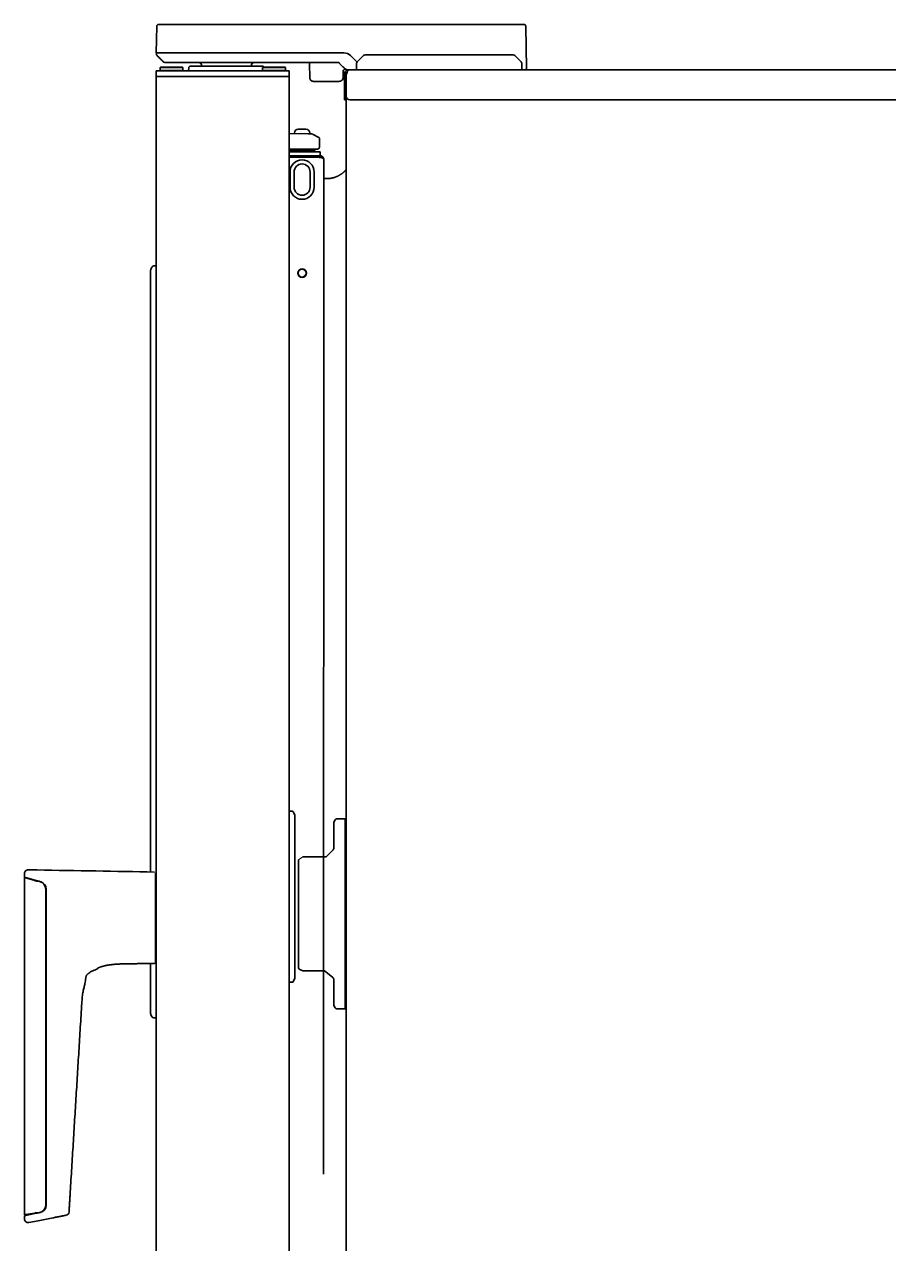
# Model space of a CAD drawing. Extents: x 53 to 4124, y 6244 to 10190.
# Drawn here: x 1054 to 1510, y 8405 to 9047 of the extents above; entities that cross this region are included whole.
import ezdxf

# ---------------------------------------------------------------- set-up
doc = ezdxf.new("R2010")
doc.units = 0
doc.header["$LTSCALE"] = 5
doc.layers.get('0').update_dxf_attribs({"linetype": 'CONTINUOUS', "lineweight": 0})
doc.layers.add('1', color=7, linetype='CONTINUOUS', true_color=0xffffff)

msp = doc.modelspace()

# ---------------------------------------------------------------- linework, layer by layer
msp.add_line((1200.97, 8608.45), (1198.73, 8606.83))
at = {"layer": '1', "color": 7, "linetype": 'Continuous', "lineweight": 35}
for p, q in [((1123.76, 9031.9), (1124, 9045.92)), ((1125, 9046.9), (1130.76, 9046.9)), ((1130.76, 9046.9), (1222.58, 9046.9)), ((1226.1, 9046.9), (1231.17, 9046.9)), ((1234.73, 9046.9), (1311.76, 9046.9)), ((1311.76, 9046.9), (1317.37, 9046.9)), ((1317.4, 9046.9), (1317.47, 9046.9)), ((1318.37, 9045.92), (1318.76, 9023.9)), ((1123.77, 9031.19), (1123.76, 9031.9)), ((1130.76, 9031.9), (1123.76, 9031.9)), ((1222.58, 9031.9), (1130.76, 9031.9)), ((1229.46, 9027.1), (1226.12, 9030.44)), ((1232.67, 9030.32), (1229.55, 9027.19)), ((1234.08, 9030.9), (1236.26, 9030.9)), ((1236.26, 9030.9), (1309.26, 9030.9)), ((1309.26, 9030.9), (1311.43, 9030.9)), ((1315.96, 9027.19), (1312.84, 9030.32)), ((1126.01, 9024.4), (1125.76, 9024.15)), ((1137.76, 9024.15), (1125.76, 9024.15)), ((1125.76, 9024.15), (1125.76, 9022.65)), ((1125.76, 9022.65), (1126.01, 9022.4)), ((1131.76, 9022.65), (1125.76, 9022.65)), ((1126.01, 9024.4), (1137.51, 9024.4)), ((1218.05, 9026.9), (1130.76, 9026.9)), ((1137.76, 9022.65), (1131.76, 9022.65)), ((1137.76, 9024.15), (1137.51, 9024.4)), ((1137.51, 9022.4), (1137.76, 9022.65)), ((1137.76, 9022.65), (1137.76, 9024.15)), ((1140.81, 9023.94), (1140.76, 9022.4)), ((1160.76, 9024.9), (1141.81, 9024.9)), ((1147.79, 9024.94), (1147.79, 9024.9)), ((1147.79, 9024.94), (1160.76, 9024.94)), ((1160.76, 9024.94), (1173.72, 9024.94)), ((1179.7, 9024.9), (1160.76, 9024.9)), ((1173.72, 9024.9), (1173.72, 9024.94)), ((1180.01, 9024.4), (1179.76, 9024.15)), ((1191.76, 9024.15), (1179.76, 9024.15)), ((1179.76, 9024.15), (1179.76, 9022.65)), ((1179.76, 9022.65), (1180.01, 9022.4)), ((1185.76, 9022.65), (1179.76, 9022.65)), ((1180.01, 9024.4), (1191.51, 9024.4)), ((1191.76, 9022.65), (1185.76, 9022.65)), ((1191.76, 9024.15), (1191.51, 9024.4)), ((1191.51, 9022.4), (1191.76, 9022.65)), ((1191.76, 9022.65), (1191.76, 9024.15)), ((1204.45, 9025.92), (1204.57, 9018.87)), ((1218.93, 9026.9), (1218.05, 9026.9)), ((1222.05, 9024.6), (1220.34, 9026.32)), ((1224.76, 9022.9), (1225.01, 9022.9)), ((1225.01, 9022.9), (1883.71, 9022.9)), ((1229.26, 9022.9), (1229.26, 9026.49)), ((1316.26, 9026.49), (1316.26, 9022.9)), ((1318.76, 9023.9), (1318.75, 9023.64)), ((1123.76, 9022.4), (1125.76, 9022.4)), ((1123.76, 9019.4), (1123.76, 9022.4)), ((1125.76, 9019.4), (1123.76, 9019.4)), ((1123.76, 8055.9), (1123.76, 9019.4)), ((1191.76, 9022.4), (1125.76, 9022.4)), ((1191.76, 9019.4), (1125.76, 9019.4)), ((1191.76, 9022.4), (1193.76, 9022.4)), ((1193.76, 9019.4), (1191.76, 9019.4)), ((1193.76, 9022.4), (1193.76, 9019.4)), ((1193.76, 8055.9), (1193.76, 9019.4)), ((1207.61, 9016.9), (1206.52, 9016.9)), ((1220.12, 9016.9), (1207.61, 9016.9)), ((1222.18, 9022.36), (1222.12, 9018.87)), ((1222.96, 9020.37), (1222.96, 9021.1)), ((1222.96, 9020.37), (1222.96, 9009.1)), ((1223.76, 9020.37), (1223.76, 9021.1)), ((1224.1, 9021.1), (1223.76, 9020.37)), ((1223.76, 9020.37), (1223.76, 9009.1)), ((1223.76, 9020.37), (1223.76, 9009.1)), ((1223.76, 9020.3), (1223.76, 9020.3)), ((1222.96, 9007.1), (1222.96, 9009.1)), ((1222.96, 9009.1), (1223.76, 9009.1)), ((1223.76, 9007.1), (1222.96, 9007.1)), ((1223.76, 9009.1), (1223.76, 9007.1)), ((1223.76, 8011.34), (1223.76, 9007.1)), ((1566.66, 9007.1), (1225.76, 9007.1)), ((1200.55, 8991.7), (1198.55, 8991.7)), ((1202.55, 8991.7), (1200.55, 8991.7)), ((1193.76, 8989.48), (1203.73, 8989.31)), ((1196.55, 8989.7), (1196.55, 8989.43)), ((1204.55, 8989.29), (1204.55, 8989.7)), ((1209.67, 8986.9), (1209.67, 8982.2)), ((1203.76, 8981.2), (1193.76, 8981.2)), ((1193.76, 8979.7), (1208.05, 8979.7)), ((1193.76, 8977.7), (1209.52, 8977.7)), ((1193.92, 8980.7), (1200.55, 8980.7)), ((1196.55, 8980.7), (1196.55, 8979.7)), ((1200.55, 8980.7), (1207.17, 8980.7)), ((1208.67, 8981.2), (1203.76, 8981.2)), ((1204.55, 8979.7), (1204.55, 8980.7)), ((1208.05, 8979.7), (1210.05, 8979.7)), ((1210.05, 8979.7), (1210.05, 8977.7)), ((1193.76, 8976.9), (1209.25, 8976.9)), ((1211.79, 8441.4), (1211.95, 8975.72)), ((1194.18, 8969.15), (1194.18, 8961.15)), ((1196.32, 8969.15), (1196.32, 8961.15)), ((1204.78, 8961.15), (1204.78, 8969.15)), ((1206.91, 8961.15), (1206.91, 8969.15)), ((1120.76, 8915.65), (1120.76, 8917.42)), ((1120.76, 8737.15), (1120.76, 8915.65)), ((1120.86, 8917.86), (1121.48, 8919.1)), ((1122.37, 8919.65), (1123.76, 8919.65)), ((1120.76, 8600.5), (1120.76, 8737.15)), ((1193.76, 8632.45), (1195.42, 8632.45)), ((1195.87, 8632.17), (1196.68, 8630.55)), ((1196.68, 8630.55), (1196.73, 8548.45)), ((1217.23, 8626.21), (1217.23, 8624.45)), ((1217.23, 8613.27), (1217.23, 8624.45)), ((1217.34, 8626.66), (1217.95, 8627.89)), ((1218.85, 8628.45), (1223.23, 8628.45)), ((1223.23, 8628.45), (1223.23, 8624.45)), ((1223.23, 8624.45), (1223.23, 8532.45)), ((1213.23, 8608.44), (1216.64, 8611.86)), ((1198.73, 8550.06), (1198.73, 8606.83)), ((1200.97, 8608.45), (1202.73, 8608.45)), ((1202.73, 8608.45), (1213.23, 8608.44)), ((1054.26, 8597.89), (1054.26, 8599.62)), ((1056.29, 8601.62), (1060.95, 8601.54)), ((1054.26, 8597.5), (1054.84, 8597.5)), ((1054.26, 8597.4), (1054.26, 8597.5)), ((1054.26, 8419.9), (1054.26, 8597.4)), ((1054.96, 8597.47), (1054.48, 8597.6)), ((1055.55, 8597.31), (1054.84, 8597.31)), ((1059.74, 8595.96), (1054.84, 8597.31)), ((1059.82, 8596.17), (1054.96, 8597.47)), ((1055.55, 8597.31), (1060.44, 8595.96)), ((1056.01, 8597.18), (1056.01, 8597.19)), ((1056.08, 8597.17), (1056.08, 8597.16)), ((1060.44, 8595.96), (1059.74, 8595.96)), ((1059.74, 8595.86), (1059.74, 8595.96)), ((1061, 8595.85), (1059.82, 8596.17)), ((1061.13, 8595.77), (1061.11, 8595.77)), ((1062.27, 8595.55), (1061.11, 8595.77)), ((1061.11, 8595.67), (1061.11, 8595.77)), ((1062.27, 8595.45), (1061.11, 8595.67)), ((1061.13, 8595.77), (1061.72, 8595.66)), ((1123.76, 8597.4), (1123.26, 8597.4)), ((1065.5, 8591.52), (1065.5, 8424.95)), ((1065.76, 8425.01), (1065.76, 8591.51)), ((1123.25, 8580.65), (1123.76, 8580.65)), ((1123.26, 8578.45), (1123.26, 8575.19)), ((1123.25, 8572.15), (1123.76, 8572.15)), ((1223.49, 8567.88), (1223.47, 8567.89)), ((1223.76, 8568.4), (1223.73, 8568.4)), ((1223.73, 8568.4), (1223.76, 8568.34)), ((1123.26, 8555.4), (1123.76, 8555.4)), ((1223.23, 8558.5), (1223.73, 8558.5)), ((1223.74, 8558.5), (1223.76, 8558.54)), ((1120.76, 8542.65), (1120.76, 8552.31)), ((1196.73, 8544.56), (1196.73, 8548.45)), ((1199.28, 8549.17), (1200.52, 8548.55)), ((1202.73, 8548.45), (1200.97, 8548.45)), ((1212.4, 8548.45), (1202.73, 8548.45)), ((1216.64, 8545.03), (1212.4, 8548.45)), ((1120.76, 8540.89), (1120.76, 8542.65)), ((1120.76, 8537.89), (1120.76, 8540.89)), ((1195.42, 8542.45), (1193.76, 8542.45)), ((1195.87, 8542.72), (1196.68, 8544.34)), ((1217.23, 8532.45), (1217.23, 8543.62)), ((1120.76, 8527.58), (1120.76, 8537.89)), ((1217.23, 8530.68), (1217.23, 8532.45)), ((1217.95, 8529), (1217.34, 8530.23)), ((1223.23, 8528.45), (1218.85, 8528.45)), ((1223.23, 8532.45), (1223.23, 8528.45)), ((1120.76, 8525.89), (1120.76, 8527.58)), ((1121.48, 8524.2), (1120.86, 8525.44)), ((1123.76, 8523.65), (1122.37, 8523.65)), ((1054.26, 8420), (1054.84, 8420)), ((1054.26, 8419.9), (1054.84, 8419.9)), ((1054.26, 8417.83), (1054.26, 8419.23)), ((1054.5, 8419.52), (1054.98, 8419.62)), ((1059.74, 8420.85), (1054.84, 8420)), ((1059.74, 8420.75), (1054.84, 8419.9)), ((1055.55, 8419.9), (1054.84, 8419.9)), ((1054.98, 8419.62), (1059.84, 8420.56)), ((1055.55, 8419.9), (1060.44, 8420.75)), ((1059.84, 8420.56), (1061.02, 8420.79)), ((1061.02, 8420.79), (1062.52, 8421.08)), ((1061.99, 8421.08), (1061.11, 8420.97)), ((1061.99, 8420.98), (1061.11, 8420.87)), ((1061.13, 8420.87), (1061.11, 8420.87)), ((1061.13, 8420.87), (1061.95, 8420.97)), ((1062.01, 8420.98), (1061.99, 8420.98)), ((1061.5, 8416.81), (1056.64, 8415.86)), ((1069.36, 8418.34), (1061.5, 8416.81))]:
    msp.add_line(p, q, dxfattribs=at)
for radius in [2.25, 2.1]:
    msp.add_circle((1200.55, 8915.9), radius, dxfattribs=at)
for centre, radius, start, end in [((1125, 9045.9), 1, 90, 179), ((1317.37, 9045.9), 1, 1, 90), ((1234.08, 9028.9), 2, 90, 135), ((1311.43, 9028.9), 2, 45, 90), ((1141.81, 9023.9), 1, 90, 178), ((1145.79, 9024.9), 2, 1, 90), ((1175.72, 9024.9), 2, 90, 179), ((1179.7, 9023.9), 1, 30.0005, 90), ((1218.93, 9024.9), 2, 45, 90), ((1223.18, 9022.34), 1, 62.9013, 179), ((1230.26, 9026.49), 1, 135, 180), ((1315.26, 9026.49), 1, 0, 45), ((1318, 9023.65), 0.75, 270, 359), ((1225.76, 9009.1), 2, 180, 270), ((1198.55, 8989.7), 2, 90, 180), ((1202.55, 8989.7), 2, 0, 90), ((1193.92, 8981.2), 0.5, 250.73062, 270), ((1207.17, 8981.2), 0.5, 270, 330), ((1208.04, 8980.7), 0.5, 90, 150), ((1208.67, 8982.2), 1, 270, 0), ((1200.55, 8969.15), 6.37, 0, 180), ((1200.55, 8969.15), 4.23, 0, 180), ((1209.25, 8972.9), 4, 76.89634, 90), ((1200.55, 8961.15), 6.37, 180, 0), ((1200.55, 8961.15), 4.23, 180, 0), ((1121.76, 8917.42), 1, 153.43495, 180), ((1122.37, 8918.65), 1, 90, 153.43495), ((1195.42, 8631.95), 0.5, 26.56505, 90), ((1218.23, 8626.21), 1, 153.43495, 180), ((1218.85, 8627.45), 1, 90, 153.43495), ((1215.23, 8613.27), 2, 315, 0), ((1056.26, 8599.62), 2, 89, 180), ((1054.56, 8597.89), 0.3, 180, 255), ((1061.76, 8591.51), 4, 0, 75), ((1199.73, 8550.06), 1, 180, 243.43495), ((1200.97, 8549.45), 1, 243.43495, 270), ((1195.42, 8542.95), 0.5, 270, 333.43495), ((1196.23, 8544.56), 0.5, 333.43495, 0), ((1215.23, 8543.62), 2, 0, 45), ((1218.23, 8530.68), 1, 180, 206.56505), ((1218.85, 8529.45), 1, 206.56505, 270), ((1121.76, 8525.89), 1, 180, 206.56505), ((1122.37, 8524.65), 1, 206.56505, 270), ((1054.56, 8419.23), 0.3, 101, 180), ((1061.76, 8425.01), 4, 281, 0), ((1056.26, 8417.83), 2, 180, 281)]:
    msp.add_arc(centre, radius, start, end, dxfattribs=at)
for centre, major_axis, ratio, start_param, end_param in [((1203.48, 9025.9), (0, 1), 0.970619, 4.729842, 6.283185), ((1061.5, 8591.52), (0, -4), 0.999762, 1.570796, 2.949606), ((1061.5, 8425.05), (0, -4), 0.999762, 0.122173, 1.570796), ((1075.79, 8421.62), (-0.38, 1.96), 1, 3.141608, 4.455737)]:
    msp.add_ellipse(centre, major_axis=major_axis, ratio=ratio, start_param=start_param, end_param=end_param, dxfattribs=at)
for points, degree, knots in [([(1222.58, 9046.9), (1223.17, 9046.9), (1223.76, 9046.9), (1224.63, 9046.9), (1224.93, 9046.9), (1225.51, 9046.9), (1225.8, 9046.9), (1226.1, 9046.9)], 3, [0, 0, 0, 0, 0.5, 0.5, 0.75, 0.75, 1, 1, 1, 1]), ([(1231.17, 9046.9), (1231.46, 9046.9), (1231.76, 9046.9), (1232.35, 9046.9), (1232.65, 9046.9), (1233.54, 9046.9), (1234.13, 9046.9), (1234.73, 9046.9)], 3, [0, 0, 0, 0, 0.25, 0.25, 0.5, 0.5, 1, 1, 1, 1]), ([(1123.77, 9031.19), (1123.77, 9031.14), (1123.77, 9031.09), (1123.79, 9031), (1123.81, 9030.95), (1123.85, 9030.86), (1123.87, 9030.82), (1123.92, 9030.74), (1123.95, 9030.7), (1123.99, 9030.67)], 3, [0, 0, 0, 0, 0.25, 0.25, 0.5, 0.5, 0.75, 0.75, 1, 1, 1, 1]), ([(1128.17, 9026.9), (1128.1, 9026.9), (1128.04, 9026.91), (1127.91, 9026.93), (1127.85, 9026.95), (1127.67, 9027.03), (1127.56, 9027.1), (1127.46, 9027.19)], 3, [0, 0, 0, 0, 0.25, 0.25, 0.5, 0.5, 1, 1, 1, 1]), ([(1128.17, 9026.9), (1128.1, 9026.9), (1128.04, 9026.91), (1127.91, 9026.93), (1127.85, 9026.95), (1127.73, 9027), (1127.67, 9027.03), (1127.56, 9027.11), (1127.51, 9027.15), (1127.46, 9027.19)], 3, [0, 0, 0, 0, 0.25, 0.25, 0.5, 0.5, 0.75, 0.75, 1, 1, 1, 1]), ([(1128.17, 9026.9), (1128.1, 9026.9), (1128.04, 9026.91), (1127.91, 9026.93), (1127.85, 9026.95), (1127.73, 9027), (1127.67, 9027.03), (1127.56, 9027.11), (1127.51, 9027.15), (1127.46, 9027.19)], 3, [0, 0, 0, 0, 0.25, 0.25, 0.5, 0.5, 0.75, 0.75, 1, 1, 1, 1]), ([(1128.17, 9026.9), (1128.1, 9026.9), (1128.04, 9026.91), (1127.91, 9026.93), (1127.85, 9026.95), (1127.73, 9027), (1127.67, 9027.03), (1127.56, 9027.11), (1127.51, 9027.15), (1127.46, 9027.19)], 3, [0, 0, 0, 0, 0.25, 0.25, 0.5, 0.5, 0.75, 0.75, 1, 1, 1, 1]), ([(1128.17, 9026.9), (1128.1, 9026.9), (1128.04, 9026.91), (1127.91, 9026.93), (1127.85, 9026.95), (1127.67, 9027.03), (1127.56, 9027.1), (1127.46, 9027.19)], 3, [0, 0, 0, 0, 0.25, 0.25, 0.5, 0.5, 1, 1, 1, 1]), ([(1130.76, 9026.9), (1130.71, 9026.9), (1130.67, 9026.9), (1130.59, 9026.9), (1130.55, 9026.9), (1130.42, 9026.9), (1130.34, 9026.9), (1130.22, 9026.9), (1130.18, 9026.9), (1130.1, 9026.9), (1130.05, 9026.9), (1129.93, 9026.9), (1129.86, 9026.9), (1129.7, 9026.9), (1129.63, 9026.9), (1129.52, 9026.9), (1129.48, 9026.9), (1129.41, 9026.9), (1129.37, 9026.9), (1129.27, 9026.9), (1129.2, 9026.9), (1129.07, 9026.9), (1129.01, 9026.9), (1128.89, 9026.9), (1128.83, 9026.9), (1128.75, 9026.9), (1128.72, 9026.9), (1128.67, 9026.9), (1128.65, 9026.9), (1128.58, 9026.9), (1128.53, 9026.9), (1128.47, 9026.9), (1128.45, 9026.9), (1128.42, 9026.9), (1128.4, 9026.9), (1128.37, 9026.9), (1128.35, 9026.9), (1128.32, 9026.9), (1128.31, 9026.9), (1128.28, 9026.9), (1128.27, 9026.9), (1128.25, 9026.9), (1128.24, 9026.9), (1128.22, 9026.9), (1128.21, 9026.9), (1128.2, 9026.9), (1128.19, 9026.9), (1128.18, 9026.9), (1128.18, 9026.9), (1128.17, 9026.9), (1128.17, 9026.9), (1128.17, 9026.9), (1128.17, 9026.9), (1128.17, 9026.9), (1128.17, 9026.9), (1128.17, 9026.9)], 3, [0, 0, 0, 0, 0.03125, 0.03125, 0.0625, 0.0625, 0.125, 0.125, 0.15625, 0.15625, 0.1875, 0.1875, 0.25, 0.25, 0.3125, 0.3125, 0.34375, 0.34375, 0.375, 0.375, 0.4375, 0.4375, 0.5, 0.5, 0.5625, 0.5625, 0.59375, 0.59375, 0.625, 0.625, 0.6875, 0.6875, 0.71875, 0.71875, 0.75, 0.75, 0.78125, 0.78125, 0.8125, 0.8125, 0.84375, 0.84375, 0.875, 0.875, 0.90625, 0.90625, 0.9375, 0.9375, 0.96875, 0.96875, 0.984375, 0.984375, 0.992187, 0.992187, 1, 1, 1, 1]), ([(1225, 9022.9), (1224.9, 9022.9), (1224.8, 9022.91), (1224.61, 9022.93), (1224.41, 9022.95), (1224.22, 9023), (1224.11, 9023.04), (1224.08, 9023.05), (1224.04, 9023.06), (1224.01, 9023.07), (1223.94, 9023.09), (1223.9, 9023.11), (1223.76, 9023.17), (1223.58, 9023.25), (1223.42, 9023.35), (1223.29, 9023.43), (1223.23, 9023.48), (1223.17, 9023.52), (1223.14, 9023.55), (1223.12, 9023.57), (1223.02, 9023.64), (1222.95, 9023.71), (1222.88, 9023.78)], 3, [0, 0, 0, 0, 0.125, 0.125, 0.25, 0.375, 0.375, 0.40625, 0.40625, 0.4375, 0.4375, 0.5, 0.5, 0.625, 0.75, 0.75, 0.8125, 0.84375, 0.84375, 0.875, 0.875, 1, 1, 1, 1]), ([(1222.96, 9021.1), (1222.96, 9021.21), (1222.97, 9021.33), (1223.01, 9021.54), (1223.04, 9021.65), (1223.12, 9021.86), (1223.17, 9021.96), (1223.29, 9022.15), (1223.36, 9022.24), (1223.51, 9022.4), (1223.59, 9022.48), (1223.77, 9022.61), (1223.86, 9022.67), (1224.07, 9022.77), (1224.17, 9022.81), (1224.39, 9022.87), (1224.5, 9022.89), (1224.61, 9022.9)], 3, [0, 0, 0, 0, 0.125, 0.125, 0.25, 0.25, 0.375, 0.375, 0.5, 0.5, 0.625, 0.625, 0.75, 0.75, 0.875, 0.875, 1, 1, 1, 1]), ([(1224.98, 9022.9), (1224.95, 9022.89), (1224.91, 9022.87), (1224.83, 9022.81), (1224.8, 9022.77), (1224.72, 9022.67), (1224.69, 9022.61), (1224.61, 9022.48), (1224.58, 9022.4), (1224.5, 9022.24), (1224.47, 9022.15), (1224.39, 9021.96), (1224.35, 9021.86), (1224.28, 9021.65), (1224.24, 9021.54), (1224.17, 9021.33), (1224.13, 9021.21), (1224.1, 9021.1)], 3, [0, 0, 0, 0, 0.125, 0.125, 0.25, 0.25, 0.375, 0.375, 0.5, 0.5, 0.625, 0.625, 0.75, 0.75, 0.875, 0.875, 1, 1, 1, 1]), ([(1224.61, 9022.9), (1224.61, 9022.9), (1224.62, 9022.9), (1224.63, 9022.9), (1224.64, 9022.9), (1224.65, 9022.9), (1224.66, 9022.9), (1224.67, 9022.9), (1224.68, 9022.9), (1224.69, 9022.9), (1224.7, 9022.9), (1224.71, 9022.9), (1224.72, 9022.9), (1224.73, 9022.9), (1224.74, 9022.9), (1224.75, 9022.9), (1224.76, 9022.9)], 3, [0, 0, 0, 0, 0.070356, 0.140723, 0.211142, 0.28165, 0.352287, 0.42309, 0.494098, 0.565348, 0.636878, 0.708725, 0.780925, 0.853514, 0.926527, 1, 1, 1, 1]), ([(1225.01, 9022.9), (1225.01, 9022.9), (1225, 9022.9), (1225, 9022.9), (1225, 9022.9), (1225, 9022.9), (1225, 9022.9), (1225, 9022.9), (1225, 9022.9), (1224.99, 9022.9), (1224.99, 9022.9), (1224.99, 9022.9), (1224.99, 9022.9), (1224.98, 9022.9), (1224.98, 9022.9)], 3, [0, 0, 0, 0, 0.219075, 0.291275, 0.363122, 0.434652, 0.505902, 0.57691, 0.647713, 0.71835, 0.788858, 0.859277, 0.929644, 1, 1, 1, 1]), ([(1204.57, 9018.87), (1204.57, 9018.86), (1204.57, 9018.85), (1204.57, 9018.82), (1204.57, 9018.8), (1204.57, 9018.78), (1204.57, 9018.76), (1204.58, 9018.74), (1204.58, 9018.71), (1204.58, 9018.69), (1204.58, 9018.67), (1204.59, 9018.65), (1204.59, 9018.62), (1204.59, 9018.6), (1204.59, 9018.58), (1204.6, 9018.56), (1204.6, 9018.54), (1204.61, 9018.51), (1204.61, 9018.49), (1204.62, 9018.47), (1204.62, 9018.45), (1204.63, 9018.42), (1204.63, 9018.4), (1204.64, 9018.38), (1204.64, 9018.36), (1204.65, 9018.34), (1204.66, 9018.31), (1204.66, 9018.29), (1204.67, 9018.27), (1204.68, 9018.25), (1204.68, 9018.22), (1204.69, 9018.2), (1204.7, 9018.18), (1204.71, 9018.16), (1204.72, 9018.14), (1204.73, 9018.12), (1204.74, 9018.09), (1204.74, 9018.07), (1204.75, 9018.05), (1204.76, 9018.03), (1204.77, 9018.01), (1204.79, 9017.99), (1204.8, 9017.97), (1204.81, 9017.94), (1204.82, 9017.92), (1204.83, 9017.9), (1204.84, 9017.88), (1204.85, 9017.86), (1204.87, 9017.84), (1204.88, 9017.82), (1204.89, 9017.8), (1204.91, 9017.78), (1204.92, 9017.76), (1204.93, 9017.74), (1204.95, 9017.72), (1204.96, 9017.7), (1204.98, 9017.68), (1204.99, 9017.66), (1205.01, 9017.64), (1205.02, 9017.62), (1205.04, 9017.6), (1205.05, 9017.58), (1205.07, 9017.57), (1205.09, 9017.55), (1205.1, 9017.53), (1205.12, 9017.51), (1205.14, 9017.49), (1205.15, 9017.48), (1205.17, 9017.46), (1205.18, 9017.45), (1205.19, 9017.44), (1205.2, 9017.43), (1205.22, 9017.41), (1205.23, 9017.4), (1205.25, 9017.39), (1205.26, 9017.37), (1205.28, 9017.36), (1205.29, 9017.35), (1205.31, 9017.33), (1205.33, 9017.32), (1205.34, 9017.31), (1205.36, 9017.29), (1205.38, 9017.28), (1205.4, 9017.26), (1205.42, 9017.25), (1205.44, 9017.24), (1205.46, 9017.22), (1205.48, 9017.21), (1205.51, 9017.19), (1205.53, 9017.18), (1205.55, 9017.17), (1205.57, 9017.15), (1205.6, 9017.14), (1205.62, 9017.13), (1205.65, 9017.11), (1205.68, 9017.1), (1205.7, 9017.09), (1205.73, 9017.07), (1205.76, 9017.06), (1205.79, 9017.05), (1205.81, 9017.04), (1205.84, 9017.03), (1205.87, 9017.01), (1205.91, 9017), (1205.94, 9016.99), (1205.97, 9016.98), (1206, 9016.97), (1206.04, 9016.96), (1206.07, 9016.96), (1206.1, 9016.95), (1206.14, 9016.94), (1206.17, 9016.93), (1206.21, 9016.93), (1206.25, 9016.92), (1206.29, 9016.92), (1206.32, 9016.91), (1206.36, 9016.91), (1206.4, 9016.91), (1206.44, 9016.9), (1206.48, 9016.9), (1206.51, 9016.9), (1206.52, 9016.9)], 3, [0, 0, 0, 0, 0.007054, 0.014124, 0.021211, 0.028313, 0.035432, 0.042566, 0.049717, 0.056884, 0.064068, 0.071267, 0.078483, 0.085714, 0.092962, 0.100226, 0.107506, 0.114803, 0.122115, 0.129444, 0.136789, 0.144149, 0.151527, 0.15892, 0.166329, 0.173755, 0.181197, 0.188655, 0.196129, 0.203619, 0.211125, 0.218648, 0.226186, 0.233741, 0.241312, 0.248899, 0.256503, 0.264122, 0.271758, 0.27941, 0.287078, 0.294762, 0.302462, 0.310179, 0.317912, 0.32566, 0.333425, 0.341207, 0.349004, 0.356817, 0.364647, 0.372493, 0.380355, 0.388233, 0.396128, 0.404038, 0.411965, 0.419908, 0.427867, 0.435842, 0.443833, 0.451841, 0.459865, 0.467904, 0.47596, 0.484033, 0.492121, 0.500226, 0.505738, 0.511401, 0.517214, 0.523178, 0.529293, 0.535559, 0.541975, 0.548542, 0.55526, 0.562128, 0.569147, 0.576316, 0.583636, 0.591107, 0.598729, 0.606501, 0.614424, 0.622498, 0.630722, 0.639097, 0.647623, 0.656299, 0.665126, 0.674104, 0.683232, 0.692511, 0.701941, 0.711521, 0.721252, 0.731134, 0.741166, 0.751349, 0.761683, 0.772168, 0.782803, 0.793588, 0.804525, 0.815612, 0.82685, 0.838238, 0.849777, 0.861467, 0.873308, 0.885299, 0.897441, 0.909733, 0.922177, 0.93477, 0.947515, 0.96041, 0.973456, 0.986653, 1, 1, 1, 1]), ([(1220.12, 9016.9), (1220.24, 9016.9), (1220.37, 9016.91), (1220.63, 9016.96), (1220.75, 9017), (1221.11, 9017.15), (1221.33, 9017.29), (1221.7, 9017.66), (1221.85, 9017.87), (1222, 9018.23), (1222.04, 9018.36), (1222.1, 9018.61), (1222.11, 9018.74), (1222.12, 9018.87)], 3, [0, 0, 0, 0, 0.125, 0.125, 0.25, 0.25, 0.5, 0.5, 0.75, 0.75, 0.875, 0.875, 1, 1, 1, 1]), ([(1223.76, 9021.1), (1223.76, 9021.23), (1223.78, 9021.35), (1223.87, 9021.58), (1223.94, 9021.69), (1224.1, 9021.87), (1224.2, 9021.95), (1224.35, 9022.02), (1224.39, 9022.03), (1224.43, 9022.05)], 3, [0, 0, 0, 0, 0.25, 0.25, 0.5, 0.5, 0.75, 0.75, 0.8293545, 0.8293545, 0.8293545, 0.8293545]), ([(1203.73, 8989.31), (1203.77, 8989.31), (1203.8, 8989.3), (1203.86, 8989.3), (1203.89, 8989.3), (1203.97, 8989.3), (1204.03, 8989.3), (1204.15, 8989.3), (1204.21, 8989.3), (1204.29, 8989.3), (1204.32, 8989.3), (1204.38, 8989.29), (1204.41, 8989.29), (1204.49, 8989.29), (1204.54, 8989.29), (1204.65, 8989.29), (1204.7, 8989.29), (1204.8, 8989.29), (1204.85, 8989.29), (1204.92, 8989.28), (1204.94, 8989.28), (1204.98, 8989.28), (1205, 8989.28), (1205.07, 8989.28), (1205.11, 8989.28), (1205.18, 8989.28), (1205.22, 8989.28), (1205.26, 8989.28), (1205.28, 8989.28), (1205.31, 8989.28), (1205.33, 8989.28), (1205.37, 8989.28), (1205.39, 8989.28), (1205.46, 8989.28), (1205.5, 8989.27), (1205.52, 8989.27), (1205.53, 8989.27), (1205.54, 8989.27), (1205.54, 8989.27), (1205.54, 8989.27), (1205.54, 8989.27), (1205.55, 8989.27), (1205.55, 8989.27), (1205.55, 8989.27), (1205.55, 8989.27), (1205.55, 8989.27)], 3, [0, 0, 0, 0, 0.031372, 0.031372, 0.062745, 0.062745, 0.12549, 0.12549, 0.188235, 0.188235, 0.219607, 0.219607, 0.25098, 0.25098, 0.313724, 0.313724, 0.376469, 0.376469, 0.439214, 0.439214, 0.470587, 0.470587, 0.501959, 0.501959, 0.564704, 0.564704, 0.627449, 0.627449, 0.658821, 0.658821, 0.690194, 0.690194, 0.752939, 0.752939, 0.878429, 0.878429, 0.909801, 0.909801, 0.925487, 0.925487, 0.941173, 0.941173, 0.972546, 0.972546, 1, 1, 1, 1]), ([(1205.55, 8989.27), (1205.59, 8989.27), (1205.63, 8989.27), (1205.7, 8989.25), (1205.74, 8989.24), (1205.78, 8989.22)], 3, [0, 0, 0, 0, 0.5, 0.5, 1, 1, 1, 1]), ([(1209.67, 8986.9), (1209.67, 8986.94), (1209.66, 8986.99), (1209.64, 8987.08), (1209.62, 8987.12), (1209.57, 8987.2), (1209.54, 8987.23), (1209.48, 8987.29), (1209.44, 8987.32), (1209.4, 8987.34)], 3, [0, 0, 0, 0, 0.25, 0.25, 0.5, 0.5, 0.75, 0.75, 1, 1, 1, 1]), ([(1210.15, 8977.7), (1210.06, 8977.7), (1209.96, 8977.7), (1209.75, 8977.7), (1209.63, 8977.7), (1209.52, 8977.7)], 3, [0, 0, 0, 0, 0.462959, 0.462959, 1, 1, 1, 1]), ([(1210.15, 8977.7), (1210.28, 8977.7), (1210.39, 8977.69), (1210.57, 8977.65), (1210.63, 8977.64), (1210.71, 8977.61), (1210.74, 8977.6), (1210.8, 8977.58), (1210.83, 8977.57), (1210.96, 8977.51), (1211.07, 8977.46), (1211.19, 8977.38), (1211.21, 8977.36), (1211.26, 8977.32), (1211.28, 8977.31), (1211.35, 8977.25), (1211.39, 8977.21), (1211.51, 8977.09), (1211.58, 8977), (1211.66, 8976.89), (1211.68, 8976.86), (1211.7, 8976.82), (1211.75, 8976.74), (1211.78, 8976.67), (1211.82, 8976.57), (1211.84, 8976.52), (1211.87, 8976.45), (1211.88, 8976.42), (1211.89, 8976.37), (1211.9, 8976.34), (1211.93, 8976.22), (1211.94, 8976.11), (1211.95, 8976.01)], 3, [0, 0, 0, 0, 0.125, 0.125, 0.1875, 0.1875, 0.21875, 0.21875, 0.25, 0.25, 0.375, 0.375, 0.40625, 0.40625, 0.4375, 0.4375, 0.5, 0.5, 0.625, 0.625, 0.65625, 0.65625, 0.6875, 0.75, 0.75, 0.8125, 0.8125, 0.84375, 0.84375, 0.875, 0.875, 1, 1, 1, 1]), ([(1211.95, 8975.73), (1211.94, 8975.8), (1211.93, 8975.87), (1211.88, 8976), (1211.85, 8976.06), (1211.79, 8976.13), (1211.78, 8976.14), (1211.76, 8976.17), (1211.72, 8976.21), (1211.68, 8976.25), (1211.58, 8976.32), (1211.51, 8976.37), (1211.41, 8976.43), (1211.39, 8976.44), (1211.35, 8976.46), (1211.28, 8976.49), (1211.21, 8976.52), (1211.07, 8976.58), (1210.96, 8976.61), (1210.83, 8976.65), (1210.8, 8976.66), (1210.74, 8976.67), (1210.71, 8976.68), (1210.63, 8976.7), (1210.51, 8976.73), (1210.4, 8976.75), (1210.31, 8976.77), (1210.28, 8976.78), (1210.21, 8976.79), (1210.18, 8976.79), (1210.15, 8976.8)], 3, [0, 0, 0, 0, 0.125, 0.125, 0.25, 0.25, 0.28125, 0.28125, 0.3125, 0.375, 0.375, 0.5, 0.5, 0.53125, 0.53125, 0.5625, 0.625, 0.625, 0.75, 0.75, 0.78125, 0.78125, 0.8125, 0.8125, 0.875, 0.9375, 0.9375, 0.96875, 0.96875, 1, 1, 1, 1]), ([(1123.26, 8599.96), (1123.26, 8599.96), (1123.26, 8599.93), (1123.26, 8599.79), (1123.26, 8599.68), (1123.26, 8599.52), (1123.26, 8599.48), (1123.26, 8599.41), (1123.26, 8599.34), (1123.26, 8599.21), (1123.26, 8599.12), (1123.26, 8598.8), (1123.26, 8598.32), (1123.26, 8597.72), (1123.26, 8597.21), (1123.26, 8597.04), (1123.26, 8596.81), (1123.26, 8596.76), (1123.26, 8596.67), (1123.26, 8596.52), (1123.26, 8596.38), (1123.26, 8595.88), (1123.26, 8595.46), (1123.26, 8594.57), (1123.26, 8594.09), (1123.26, 8593.1), (1123.26, 8592.57), (1123.26, 8591.89), (1123.26, 8591.75), (1123.26, 8591.47), (1123.26, 8591.33), (1123.26, 8590.9), (1123.26, 8590.62), (1123.26, 8589.74), (1123.26, 8589.14), (1123.26, 8587.91), (1123.26, 8587.28), (1123.26, 8586.3), (1123.26, 8585.98), (1123.26, 8585.31), (1123.26, 8584.98), (1123.26, 8583.97), (1123.26, 8583.29), (1123.26, 8581.93), (1123.26, 8581.24), (1123.26, 8579.85), (1123.26, 8579.15), (1123.26, 8578.45)], 3, [0, 0, 0, 0, 0.0625, 0.0625, 0.125, 0.125, 0.132813, 0.140625, 0.15625, 0.15625, 0.1875, 0.1875, 0.25, 0.3125, 0.3125, 0.34375, 0.34375, 0.351563, 0.351563, 0.359375, 0.375, 0.375, 0.4375, 0.4375, 0.5, 0.5, 0.5625, 0.5625, 0.578125, 0.578125, 0.59375, 0.59375, 0.625, 0.625, 0.6875, 0.6875, 0.75, 0.75, 0.78125, 0.78125, 0.8125, 0.8125, 0.875, 0.875, 0.9375, 0.9375, 1, 1, 1, 1]), ([(1054.84, 8597.31), (1054.75, 8597.32), (1054.67, 8597.34), (1054.52, 8597.37), (1054.46, 8597.39), (1054.36, 8597.42), (1054.32, 8597.44), (1054.27, 8597.47), (1054.26, 8597.49), (1054.26, 8597.5)], 3, [0, 0, 0, 0, 0.25, 0.25, 0.5, 0.5, 0.75, 0.75, 1, 1, 1, 1]), ([(1061.11, 8595.77), (1060.98, 8595.79), (1060.85, 8595.8), (1060.6, 8595.84), (1060.48, 8595.85), (1060.25, 8595.88), (1060.14, 8595.9), (1059.93, 8595.93), (1059.83, 8595.95), (1059.74, 8595.96)], 3, [0, 0, 0, 0, 0.25, 0.25, 0.5, 0.5, 0.75, 0.75, 1, 1, 1, 1]), ([(1061.11, 8595.67), (1060.98, 8595.69), (1060.85, 8595.7), (1060.6, 8595.74), (1060.48, 8595.75), (1060.25, 8595.78), (1060.14, 8595.8), (1059.93, 8595.83), (1059.83, 8595.85), (1059.74, 8595.86)], 3, [0, 0, 0, 0, 0.25, 0.25, 0.5, 0.5, 0.75, 0.75, 1, 1, 1, 1]), ([(1060.44, 8595.96), (1060.49, 8595.95), (1060.54, 8595.93), (1060.64, 8595.9), (1060.7, 8595.88), (1060.82, 8595.85), (1060.88, 8595.84), (1061, 8595.8), (1061.07, 8595.79), (1061.13, 8595.77)], 3, [0, 0, 0, 0, 0.25, 0.25, 0.5, 0.5, 0.75, 0.75, 1, 1, 1, 1]), ([(1123.26, 8575.19), (1123.26, 8574.46), (1123.26, 8573.73), (1123.26, 8572.28), (1123.26, 8571.55), (1123.26, 8570.66), (1123.26, 8570.48), (1123.26, 8570.21), (1123.26, 8570.12), (1123.26, 8569.94), (1123.26, 8569.5), (1123.26, 8569.06), (1123.26, 8568.01), (1123.26, 8566.64), (1123.26, 8565.33), (1123.26, 8564.37), (1123.26, 8564.05), (1123.26, 8563.58), (1123.26, 8563.42), (1123.26, 8563.19), (1123.26, 8563.11), (1123.26, 8562.96), (1123.26, 8562.88), (1123.26, 8562.19), (1123.26, 8561.61), (1123.26, 8560.48), (1123.26, 8559.94), (1123.26, 8558.91), (1123.26, 8558.42), (1123.26, 8557.89), (1123.26, 8557.83), (1123.26, 8557.72), (1123.26, 8557.66), (1123.26, 8557.49), (1123.26, 8557.38), (1123.26, 8557.05), (1123.26, 8556.83), (1123.26, 8556.22), (1123.26, 8555.85), (1123.26, 8555.16), (1123.26, 8554.84), (1123.26, 8554.42), (1123.26, 8554.29), (1123.26, 8554.13), (1123.26, 8554.1), (1123.26, 8554.04), (1123.26, 8553.95), (1123.26, 8553.86), (1123.26, 8553.6), (1123.26, 8553.42), (1123.26, 8553.13), (1123.26, 8553.02), (1123.26, 8552.88), (1123.26, 8552.84), (1123.26, 8552.84)], 3, [0, 0, 0, 0, 0.0625, 0.0625, 0.125, 0.125, 0.140625, 0.140625, 0.148438, 0.148438, 0.15625, 0.1875, 0.1875, 0.25, 0.3125, 0.3125, 0.34375, 0.34375, 0.359375, 0.359375, 0.367188, 0.367188, 0.375, 0.375, 0.4375, 0.4375, 0.5, 0.5, 0.5625, 0.5625, 0.570313, 0.570313, 0.578125, 0.578125, 0.59375, 0.59375, 0.625, 0.625, 0.6875, 0.6875, 0.75, 0.75, 0.78125, 0.78125, 0.789063, 0.789063, 0.796875, 0.8125, 0.8125, 0.875, 0.875, 0.9375, 0.9375, 1, 1, 1, 1]), ([(1223.73, 8558.5), (1223.73, 8558.5), (1223.73, 8558.5), (1223.72, 8558.5), (1223.72, 8558.51), (1223.71, 8558.55), (1223.7, 8558.57), (1223.69, 8558.64), (1223.69, 8558.68), (1223.68, 8558.75), (1223.68, 8558.77), (1223.67, 8558.83), (1223.67, 8558.86), (1223.66, 8558.95), (1223.65, 8559.08), (1223.64, 8559.24), (1223.63, 8559.42), (1223.63, 8559.51), (1223.62, 8559.64), (1223.62, 8559.66), (1223.62, 8559.71), (1223.61, 8559.79), (1223.61, 8559.87), (1223.6, 8560.04), (1223.59, 8560.27), (1223.58, 8560.52), (1223.57, 8560.71), (1223.57, 8560.78), (1223.57, 8560.88), (1223.57, 8560.91), (1223.56, 8560.98), (1223.56, 8561.01), (1223.56, 8561.19), (1223.55, 8561.47), (1223.54, 8561.76), (1223.53, 8562.06), (1223.52, 8562.21), (1223.51, 8562.4), (1223.51, 8562.44), (1223.51, 8562.52), (1223.51, 8562.63), (1223.5, 8562.75), (1223.5, 8562.98), (1223.49, 8563.14), (1223.48, 8563.34), (1223.48, 8563.38), (1223.48, 8563.46), (1223.48, 8563.5), (1223.47, 8563.61), (1223.47, 8563.69), (1223.46, 8563.93), (1223.46, 8564.09), (1223.45, 8564.32), (1223.45, 8564.4), (1223.44, 8564.55), (1223.44, 8564.63), (1223.43, 8564.86), (1223.43, 8565.01), (1223.42, 8565.3), (1223.41, 8565.59), (1223.4, 8565.86), (1223.39, 8566.03), (1223.39, 8566.06), (1223.39, 8566.13), (1223.39, 8566.16), (1223.38, 8566.26), (1223.38, 8566.33), (1223.37, 8566.52), (1223.36, 8566.76), (1223.35, 8566.98), (1223.35, 8567.14), (1223.34, 8567.22), (1223.34, 8567.29), (1223.34, 8567.34), (1223.33, 8567.37), (1223.33, 8567.49), (1223.32, 8567.57), (1223.31, 8567.74), (1223.3, 8567.89), (1223.29, 8568.02), (1223.29, 8568.09), (1223.29, 8568.1), (1223.28, 8568.13), (1223.28, 8568.14), (1223.28, 8568.17), (1223.28, 8568.2), (1223.27, 8568.26), (1223.26, 8568.33), (1223.25, 8568.37), (1223.24, 8568.38), (1223.24, 8568.38), (1223.24, 8568.39)], 3, [0, 0, 0, 0, 0.006182, 0.006182, 0.037092, 0.037092, 0.068002, 0.068002, 0.098912, 0.098912, 0.114367, 0.114367, 0.129822, 0.129822, 0.160732, 0.191642, 0.191642, 0.222552, 0.222552, 0.230279, 0.230279, 0.238007, 0.253462, 0.253462, 0.284372, 0.315282, 0.315282, 0.330737, 0.330737, 0.338464, 0.338464, 0.346192, 0.346192, 0.377102, 0.408012, 0.408012, 0.438922, 0.438922, 0.446649, 0.446649, 0.454377, 0.469832, 0.469832, 0.500742, 0.500742, 0.508469, 0.508469, 0.516197, 0.516197, 0.531652, 0.531652, 0.562562, 0.562562, 0.578017, 0.578017, 0.593472, 0.593472, 0.624382, 0.624382, 0.655292, 0.686202, 0.686202, 0.693929, 0.693929, 0.701657, 0.701657, 0.717112, 0.717112, 0.748022, 0.778932, 0.778932, 0.794387, 0.802114, 0.802114, 0.809842, 0.809842, 0.840752, 0.840752, 0.871662, 0.902572, 0.902572, 0.910299, 0.910299, 0.918027, 0.918027, 0.933482, 0.933482, 0.964392, 0.995302, 0.995302, 1, 1, 1, 1]), ([(1086.83, 8545.64), (1086.85, 8545.73), (1086.92, 8545.88), (1087.06, 8546.13), (1087.17, 8546.29), (1087.3, 8546.45), (1087.45, 8546.62), (1087.61, 8546.77), (1087.86, 8547), (1088.46, 8547.44), (1089.38, 8547.96), (1090.6, 8548.52), (1091.88, 8549.07), (1092.82, 8549.54), (1093, 8549.81), (1092.95, 8549.92)], 3, [0, 0, 0, 0, 0.023349, 0.032184, 0.040331, 0.048192, 0.05629, 0.065183, 0.075369, 0.101082, 0.180904, 0.308057, 0.492081, 0.743486, 1, 1, 1, 1]), ([(1105.93, 8552.05), (1105.89, 8552.05), (1105.8, 8552.04), (1105.67, 8552.04), (1105.54, 8552.04), (1105.41, 8552.04), (1105.28, 8552.03), (1105.16, 8552.03), (1105.03, 8552.03), (1104.91, 8552.02), (1104.78, 8552.02), (1104.66, 8552.01), (1104.54, 8552.01), (1104.41, 8552.01), (1104.29, 8552), (1104.17, 8552), (1104.05, 8551.99), (1103.93, 8551.98), (1103.81, 8551.98), (1103.7, 8551.97), (1103.58, 8551.97), (1103.46, 8551.96), (1103.35, 8551.95), (1103.23, 8551.95), (1103.12, 8551.94), (1103, 8551.93), (1102.89, 8551.93), (1102.78, 8551.92), (1102.67, 8551.91), (1102.56, 8551.91), (1102.44, 8551.9), (1102.34, 8551.89), (1102.23, 8551.88), (1102.12, 8551.87), (1102.01, 8551.86), (1101.9, 8551.86), (1101.62, 8551.83), (1101.1, 8551.78), (1100.33, 8551.7), (1099.44, 8551.59), (1098.45, 8551.44), (1097.6, 8551.28), (1096.94, 8551.14), (1096.48, 8551.04), (1096.04, 8550.93), (1095.61, 8550.81), (1095.19, 8550.69), (1094.78, 8550.57), (1094.38, 8550.44), (1093.99, 8550.3), (1093.61, 8550.16), (1093.32, 8550.05), (1093.11, 8549.96), (1093.02, 8549.92), (1092.97, 8549.9), (1092.97, 8549.9)], 3, [0, 0, 0, 0, 0.009872, 0.019683, 0.029433, 0.039123, 0.048753, 0.058324, 0.067837, 0.077291, 0.086688, 0.096028, 0.105311, 0.114539, 0.12371, 0.132827, 0.141889, 0.150897, 0.159851, 0.168752, 0.1776, 0.186396, 0.195141, 0.203833, 0.212475, 0.221066, 0.229607, 0.238099, 0.246541, 0.254934, 0.263279, 0.271576, 0.279825, 0.288027, 0.296182, 0.304291, 0.312354, 0.361118, 0.420112, 0.488181, 0.564112, 0.646709, 0.682887, 0.71828, 0.752931, 0.786879, 0.820163, 0.852821, 0.88489, 0.916406, 0.947404, 0.977918, 0.987818, 0.999962, 1, 1, 1, 1]), ([(1115.8, 8552.22), (1113.39, 8552.18), (1110.99, 8552.14), (1109.94, 8552.12), (1108.47, 8552.09), (1106.89, 8552.06), (1105.93, 8552.05)], 2, [0, 0, 0, 0.486122, 0.486122, 0.743061, 0.743061, 1, 1, 1]), ([(1115.8, 8552.22), (1115.81, 8552.22), (1115.83, 8552.22), (1115.85, 8552.22), (1115.88, 8552.22), (1115.9, 8552.22), (1115.93, 8552.22), (1115.95, 8552.22), (1115.98, 8552.22), (1116.01, 8552.22), (1116.03, 8552.22), (1116.06, 8552.22), (1116.08, 8552.22), (1116.11, 8552.23), (1116.13, 8552.23), (1116.16, 8552.23), (1116.19, 8552.23), (1116.21, 8552.23), (1116.24, 8552.23), (1116.26, 8552.23), (1116.29, 8552.23), (1116.32, 8552.23), (1116.34, 8552.23), (1116.37, 8552.23), (1116.39, 8552.23), (1116.42, 8552.23), (1116.44, 8552.23), (1116.47, 8552.23), (1116.5, 8552.23), (1116.52, 8552.23), (1116.55, 8552.23), (1116.57, 8552.23), (1116.6, 8552.23), (1116.63, 8552.23), (1116.65, 8552.24), (1116.68, 8552.24), (1116.7, 8552.24), (1116.73, 8552.24), (1116.76, 8552.24), (1116.78, 8552.24), (1116.81, 8552.24), (1116.84, 8552.24), (1116.88, 8552.24), (1116.94, 8552.24), (1116.99, 8552.24), (1117.04, 8552.24), (1117.09, 8552.24), (1117.14, 8552.24), (1117.18, 8552.24), (1117.23, 8552.25), (1117.28, 8552.25), (1117.33, 8552.25), (1117.38, 8552.25), (1117.42, 8552.25), (1117.47, 8552.25), (1117.52, 8552.25), (1117.56, 8552.25), (1117.61, 8552.25), (1117.65, 8552.25), (1117.7, 8552.25), (1117.74, 8552.25), (1117.77, 8552.25), (1117.78, 8552.25)], 3, [0, 0, 0, 0, 0.012531, 0.025045, 0.037542, 0.050023, 0.06249, 0.074944, 0.087386, 0.099818, 0.112241, 0.124655, 0.137064, 0.149467, 0.161866, 0.174262, 0.186658, 0.199053, 0.21145, 0.22385, 0.236253, 0.248663, 0.261079, 0.273503, 0.285937, 0.298382, 0.310839, 0.323309, 0.335795, 0.348297, 0.360817, 0.373356, 0.385916, 0.398497, 0.411101, 0.42373, 0.436385, 0.449068, 0.461778, 0.474519, 0.487291, 0.500095, 0.525436, 0.550677, 0.575829, 0.600903, 0.625909, 0.650858, 0.67576, 0.700626, 0.725466, 0.750291, 0.775111, 0.799938, 0.824781, 0.84965, 0.874557, 0.899511, 0.924523, 0.949602, 0.974757, 1, 1, 1, 1]), ([(1118.57, 8552.27), (1118.77, 8552.27), (1119.17, 8552.28), (1118.4, 8552.26), (1117.1, 8552.24), (1116.38, 8552.23), (1116.15, 8552.23)], 2, [0, 0, 0, 0.129316, 0.445828, 0.762339, 0.920595, 1, 1, 1]), ([(1122.76, 8552.34), (1122.8, 8552.34), (1122.83, 8552.35), (1122.89, 8552.36), (1122.92, 8552.37), (1122.98, 8552.39), (1123.01, 8552.41), (1123.06, 8552.45), (1123.09, 8552.47), (1123.13, 8552.51), (1123.16, 8552.54), (1123.19, 8552.59), (1123.21, 8552.62), (1123.23, 8552.68), (1123.24, 8552.71), (1123.25, 8552.78), (1123.26, 8552.81), (1123.26, 8552.84)], 3, [0, 0, 0, 0, 0.125, 0.125, 0.25, 0.25, 0.375, 0.375, 0.5, 0.5, 0.625, 0.625, 0.75, 0.75, 0.875, 0.875, 1, 1, 1, 1]), ([(1084.5, 8531.4), (1084.56, 8532.47), (1084.69, 8534.02), (1084.94, 8536.04), (1085.16, 8537.39), (1085.42, 8538.68), (1085.83, 8540.31), (1086.22, 8541.75), (1086.44, 8543.18), (1086.54, 8544.33), (1086.61, 8545.12), (1086.78, 8545.53), (1086.83, 8545.64)], 3, [0, 0, 0, 0, 0.144091, 0.20579, 0.261659, 0.315879, 0.376372, 0.53655, 0.728178, 0.906368, 0.975669, 1, 1, 1, 1]), ([(1061.11, 8420.97), (1060.85, 8420.95), (1060.6, 8420.93), (1060.13, 8420.89), (1059.92, 8420.87), (1059.74, 8420.85)], 3, [0, 0, 0, 0, 0.5, 0.5, 1, 1, 1, 1]), ([(1061.11, 8420.87), (1060.85, 8420.85), (1060.6, 8420.83), (1060.13, 8420.79), (1059.92, 8420.77), (1059.74, 8420.75)], 3, [0, 0, 0, 0, 0.5, 0.5, 1, 1, 1, 1]), ([(1060.44, 8420.75), (1060.53, 8420.77), (1060.64, 8420.79), (1060.88, 8420.83), (1061, 8420.85), (1061.13, 8420.87)], 3, [0, 0, 0, 0, 0.5, 0.5, 1, 1, 1, 1]), ([(1073.38, 8419.12), (1073.31, 8419.11), (1073.23, 8419.09), (1073.07, 8419.06), (1073.02, 8419.05), (1072.94, 8419.03), (1072.93, 8419.03), (1072.9, 8419.03), (1072.85, 8419.02), (1072.8, 8419.01), (1072.64, 8418.98), (1072.5, 8418.95), (1072.26, 8418.9), (1072.18, 8418.89), (1072.07, 8418.86), (1072.05, 8418.86), (1072.01, 8418.85), (1071.98, 8418.85), (1071.92, 8418.84), (1071.87, 8418.83), (1071.65, 8418.78), (1071.46, 8418.75), (1071.17, 8418.69), (1071.07, 8418.67), (1070.91, 8418.64), (1070.86, 8418.63), (1070.76, 8418.61), (1070.7, 8418.6), (1070.44, 8418.55), (1070.23, 8418.51), (1069.8, 8418.42), (1069.58, 8418.38), (1069.36, 8418.34)], 3, [0, 0, 0, 0, 0.125, 0.125, 0.1875, 0.1875, 0.203125, 0.203125, 0.21875, 0.25, 0.25, 0.375, 0.375, 0.4375, 0.4375, 0.453125, 0.453125, 0.46875, 0.46875, 0.5, 0.5, 0.625, 0.625, 0.6875, 0.6875, 0.71875, 0.71875, 0.75, 0.75, 0.875, 0.875, 1, 1, 1, 1]), ([(1076.17, 8419.66), (1076.17, 8419.66), (1076.17, 8419.66), (1076.17, 8419.66), (1076.17, 8419.66), (1076.16, 8419.66), (1076.16, 8419.66), (1076.15, 8419.66), (1076.14, 8419.66), (1076.09, 8419.65), (1076.05, 8419.64), (1075.93, 8419.62), (1075.86, 8419.6), (1075.69, 8419.57), (1075.58, 8419.55), (1075.35, 8419.5), (1075.22, 8419.48), (1074.93, 8419.42), (1074.61, 8419.36), (1074.05, 8419.25), (1073.61, 8419.16), (1073.38, 8419.12)], 3, [0, 0, 0, 0, 0.000465, 0.000465, 0.031701, 0.031701, 0.062936, 0.062936, 0.125407, 0.125407, 0.250349, 0.250349, 0.375291, 0.375291, 0.500233, 0.500233, 0.625175, 0.625175, 0.750116, 0.875058, 1, 1, 1, 1])]:
    msp.add_open_spline(points, degree=degree, knots=knots, dxfattribs=at)
for points, degree in [([(1127.46, 9027.19), (1123.99, 9030.67)], 1), ([(1226.12, 9030.44), (1225.19, 9031.37), (1223.9, 9031.9), (1222.58, 9031.9)], 3), ([(1127.46, 9027.19), (1127.46, 9027.19)], 1), ([(1127.46, 9027.19), (1127.46, 9027.19)], 1), ([(1222.88, 9023.78), (1222.6, 9024.06), (1222.33, 9024.33), (1222.05, 9024.6)], 3), ([(1223.62, 9023.24), (1223.62, 9023.24)], 1), ([(1205.78, 8989.22), (1209.4, 8987.34)], 1), ([(1211.95, 8976.01), (1211.95, 8975.95), (1211.95, 8975.88), (1211.95, 8975.81)], 3), ([(1060.95, 8601.54), (1081.55, 8601.18), (1102.16, 8600.82), (1122.76, 8600.46)], 3), ([(1223.49, 8567.88), (1223.37, 8568.14), (1223.24, 8568.39)], 2), ([(1223.72, 8568.39), (1223.6, 8568.15), (1223.48, 8567.91)], 2), ([(1122.76, 8552.34), (1120.38, 8552.3), (1117.78, 8552.25)], 2), ([(1078.33, 8430.51), (1084.5, 8531.4)], 1), ([(1077.78, 8421.49), (1078.33, 8430.51)], 1)]:
    msp.add_open_spline(points, degree=degree, dxfattribs=at)
for points, weights, knots in [([(1211.92, 8965.73), (1215.26, 8965.37), (1218.53, 8966.07), (1221.38, 8967.76), (1223.54, 8970.13), (1223.6, 8970.2), (1223.67, 8970.25), (1223.76, 8970.29), (1223.84, 8970.31), (1223.86, 8970.31), (1223.87, 8970.32), (1223.89, 8970.32), (1223.9, 8970.32)], [0.499655350133, 0.482189913623, 0.483788026206, 0.50444968788, 0.544174898647, 0.531788766491, 0.527660055772, 0.531788766491, 0.544174898647, 0.544174898647, 0.544077319641, 0.543914335886, 0.543711049198], [0, 0, 0, 0, 0, 0.969667, 0.969667, 0.969667, 0.969667, 0.995868, 0.995868, 0.995868, 0.995868, 1, 1, 1, 1, 1]), ([(1223.25, 8592.95), (1223.32, 8592.95), (1223.39, 8592.95), (1223.46, 8592.95), (1223.54, 8592.95), (1223.58, 8592.95), (1223.62, 8592.95), (1223.67, 8592.95), (1223.73, 8592.95)], [0.538716701784, 0.540045731978, 0.541398441519, 0.542774830409, 0.544174898647, 0.535909248976, 0.531320882017, 0.530409797772, 0.53317599624], [0, 0, 0, 0, 0, 0.661539, 0.661539, 0.661539, 0.661539, 1, 1, 1, 1, 1]), ([(1223.25, 8592.85), (1223.32, 8592.85), (1223.39, 8592.85), (1223.46, 8592.85), (1223.54, 8592.85), (1223.58, 8592.85), (1223.62, 8592.85), (1223.67, 8592.85), (1223.73, 8592.85)], [0.538716701784, 0.540045731978, 0.541398441519, 0.542774830409, 0.544174898647, 0.535909248976, 0.531320882017, 0.530409797772, 0.53317599624], [0, 0, 0, 0, 0, 0.661539, 0.661539, 0.661539, 0.661539, 1, 1, 1, 1, 1])]:
    msp.add_rational_spline(points, weights, degree=4, knots=knots, dxfattribs=at)

doc.saveas('drawing.dxf')
